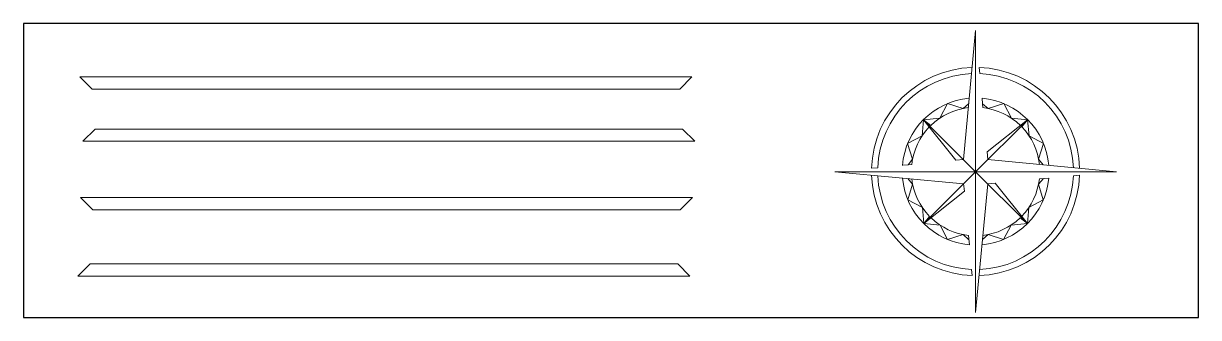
# Model space of a CAD drawing. Header units: inches. Extents: x 40.9 to 64.9, y 2.4 to 8.4.
import ezdxf

# ---------------------------------------------------------------- set-up
doc = ezdxf.new("R2010")
doc.units = ezdxf.units.IN
doc.header["$MEASUREMENT"] = 0

msp = doc.modelspace()

# ---------------------------------------------------------------- linework, layer by layer
at = {"color": 1, "lineweight": 0}
for p, q in [((60.371, 8.237), (60.121, 5.606)), ((60.371, 8.237), (60.371, 2.487)), ((60.442, 7.486), (60.454, 7.36)), ((42.077, 7.294), (54.577, 7.294)), ((42.327, 7.044), (42.077, 7.294)), ((54.327, 7.044), (54.577, 7.294)), ((42.327, 7.044), (54.327, 7.044)), ((59.639, 6.451), (59.795, 6.747)), ((59.795, 6.747), (60.114, 6.649)), ((60.114, 6.649), (60.229, 6.742)), ((60.239, 6.856), (60.24, 6.856)), ((60.502, 6.856), (60.503, 6.856)), ((60.502, 6.856), (60.502, 6.856)), ((60.513, 6.742), (60.502, 6.856)), ((60.513, 6.742), (60.52, 6.666)), ((60.628, 6.649), (60.513, 6.742)), ((60.947, 6.747), (60.628, 6.649)), ((61.103, 6.451), (60.947, 6.747)), ((59.28, 6.091), (59.308, 6.42)), ((60.371, 5.356), (59.307, 6.42)), ((59.308, 6.42), (59.639, 6.451)), ((59.308, 6.42), (59.964, 5.591)), ((59.308, 6.42), (59.455, 6.303)), ((59.308, 6.42), (59.308, 6.42)), ((60.371, 5.356), (61.435, 6.42)), ((61.434, 6.42), (60.606, 5.764)), ((61.434, 6.42), (61.103, 6.451)), ((61.434, 6.42), (61.317, 6.272)), ((61.462, 6.091), (61.434, 6.42)), ((42.387, 6.229), (42.137, 5.979)), ((54.387, 6.229), (42.387, 6.229)), ((54.387, 6.229), (54.637, 5.979)), ((58.983, 5.931), (59.28, 6.091)), ((61.759, 5.931), (61.462, 6.091)), ((54.637, 5.979), (42.137, 5.979)), ((59.083, 5.613), (58.983, 5.931)), ((60.606, 5.764), (60.621, 5.606)), ((61.659, 5.613), (61.759, 5.931)), ((58.991, 5.499), (59.083, 5.613)), ((59.964, 5.591), (60.121, 5.606)), ((63.246, 5.356), (60.621, 5.606)), ((61.751, 5.499), (61.659, 5.613)), ((57.496, 5.356), (63.246, 5.356)), ((57.496, 5.356), (60.121, 5.112)), ((58.247, 5.428), (58.373, 5.44)), ((58.991, 5.499), (58.876, 5.488)), ((58.991, 5.499), (59.066, 5.506)), ((60.371, 5.356), (59.313, 4.299)), ((60.371, 5.356), (61.429, 4.299)), ((62.495, 5.287), (62.369, 5.275)), ((58.988, 5.218), (59.085, 5.101)), ((59.085, 5.101), (58.988, 4.783)), ((60.141, 4.958), (60.127, 5.112)), ((60.371, 2.487), (60.621, 5.112)), ((60.77, 5.126), (60.621, 5.112)), ((61.428, 4.299), (60.77, 5.126)), ((61.657, 5.101), (61.76, 5.218)), ((61.754, 4.783), (61.657, 5.101)), ((61.865, 5.228), (61.675, 5.21)), ((42.087, 4.83), (54.587, 4.83)), ((42.337, 4.58), (42.087, 4.83)), ((54.337, 4.58), (54.587, 4.83)), ((59.314, 4.299), (60.141, 4.958)), ((42.337, 4.58), (54.337, 4.58)), ((58.988, 4.783), (59.285, 4.625)), ((59.285, 4.625), (59.314, 4.299)), ((61.428, 4.299), (61.457, 4.625)), ((61.457, 4.625), (61.754, 4.783)), ((59.314, 4.299), (59.431, 4.446)), ((61.428, 4.299), (61.281, 4.416)), ((59.314, 4.299), (59.645, 4.269)), ((59.645, 4.269), (59.799, 3.976)), ((60.943, 3.976), (61.097, 4.269)), ((61.097, 4.269), (61.428, 4.299)), ((59.799, 3.976), (60.116, 4.075)), ((60.116, 4.075), (60.233, 3.967)), ((60.243, 3.868), (60.225, 4.058)), ((60.513, 3.976), (60.626, 4.075)), ((60.626, 4.075), (60.943, 3.976)), ((42.286, 3.475), (42.036, 3.225)), ((42.286, 3.475), (54.286, 3.475)), ((54.286, 3.475), (54.536, 3.225)), ((60.301, 3.238), (60.289, 3.364)), ((42.036, 3.225), (54.536, 3.225))]:
    msp.add_line(p, q, dxfattribs=at)
msp.add_lwpolyline([(64.924, 2.383), (64.924, 8.383), (40.924, 8.383), (40.924, 2.383)], close=True)
for radius, start, end in [(2.125, 91.9251, 178.2281), (2.125, 1.7719, 88.0749), (2, 92.3875, 177.7747), (2, 2.2253, 87.6125), (1.5, 95.0182, 175.1954), (1.5, 4.8046, 84.9818), (1.312, 96.5312, 134.2304), (1.312, 45.7696, 83.4688), (1.312, 136.1293, 173.7124), (1.312, 6.2876, 43.8707), (2.125, 182.0417, 268.1157), (2.125, 271.9294, 357.9583), (2, 182.5043, 267.6631), (1.5, 185.1361, 265.0888), (1.312, 186.6497, 224.2504), (2, 272.3928, 357.4957), (1.5, 275.0295, 354.8639), (1.312, 315.7496, 353.3503), (1.312, 226.1067, 263.6087), (1.312, 276.5459, 313.866)]:
    msp.add_arc((60.371, 5.362), radius, start, end, dxfattribs=at)

doc.saveas('drawing.dxf')
